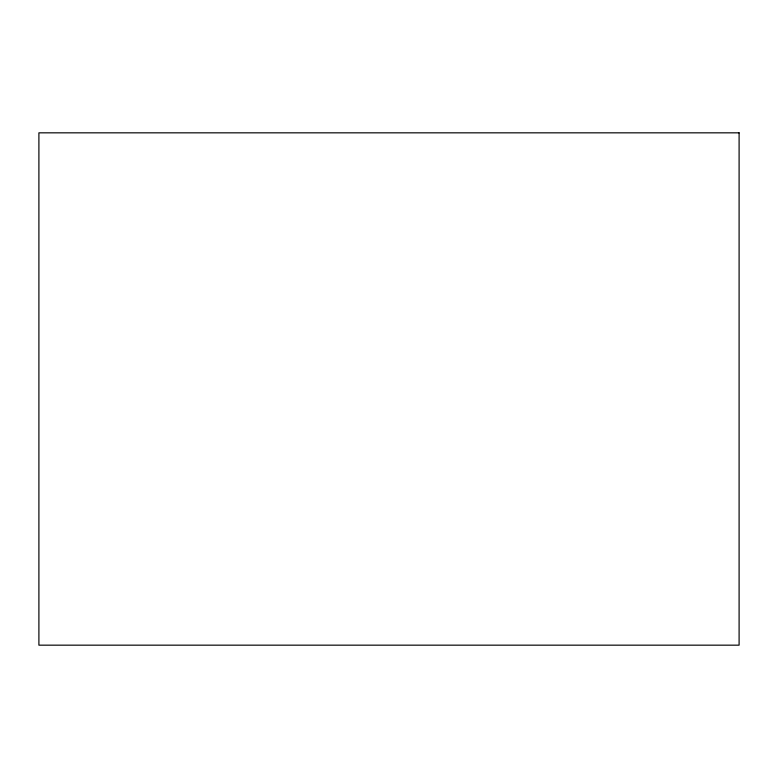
<?xml version="1.0" encoding="UTF-8"?>
<svg xmlns="http://www.w3.org/2000/svg" width="778" height="778" viewBox="0 0 778 778"><rect width="100%" height="100%" fill="white"/><g stroke="black" fill="none" stroke-linecap="round" stroke-linejoin="round"><path stroke-width="1.17" d="M739.1 132.834L38.9 132.834L38.9 645.166L739.1 645.166L739.1 132.834"/></g></svg>
